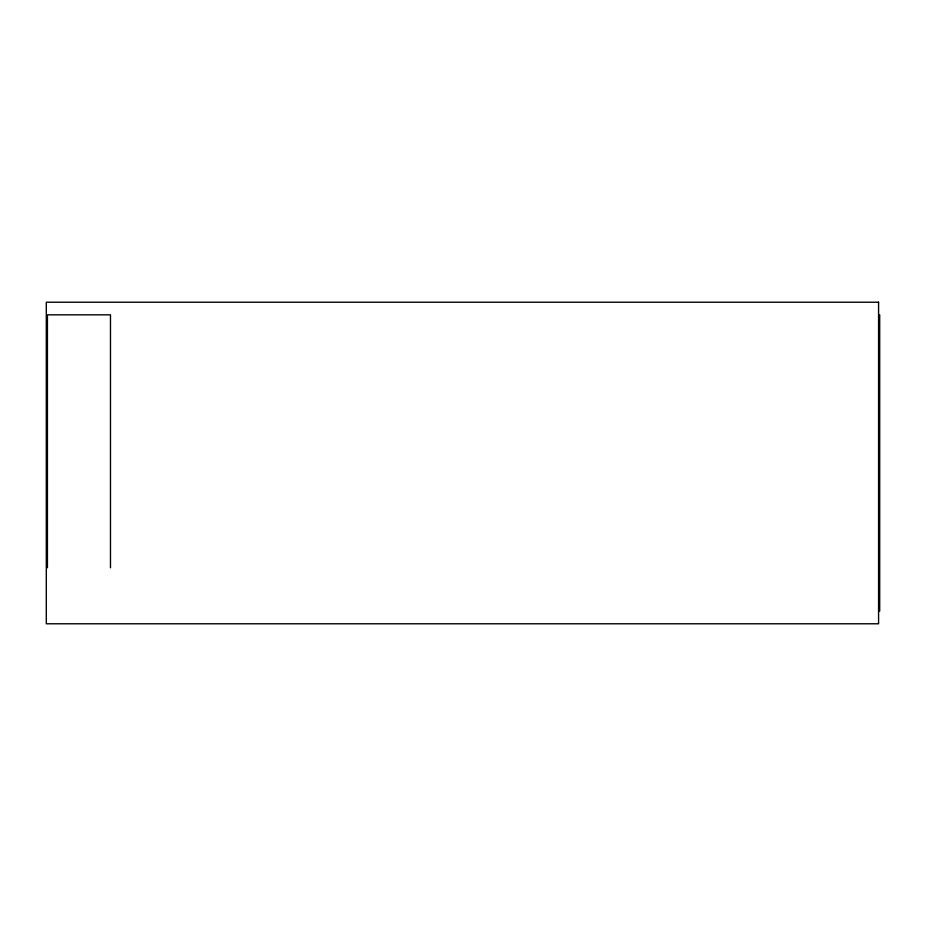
<?xml version="1.0" encoding="UTF-8"?>
<svg xmlns="http://www.w3.org/2000/svg" width="926" height="926" viewBox="0 0 926 926"><rect width="100%" height="100%" fill="white"/><g stroke="black" fill="none" stroke-linecap="round" stroke-linejoin="round"><path stroke-width="1.39" d="M879.7 314.828L879.7 611.172M110.472 567.8L110.472 314.828L47.423 314.828L47.423 567.8M878.577 302.223L46.3 302.223L46.3 623.777L878.577 623.777L878.577 302.223"/></g></svg>
